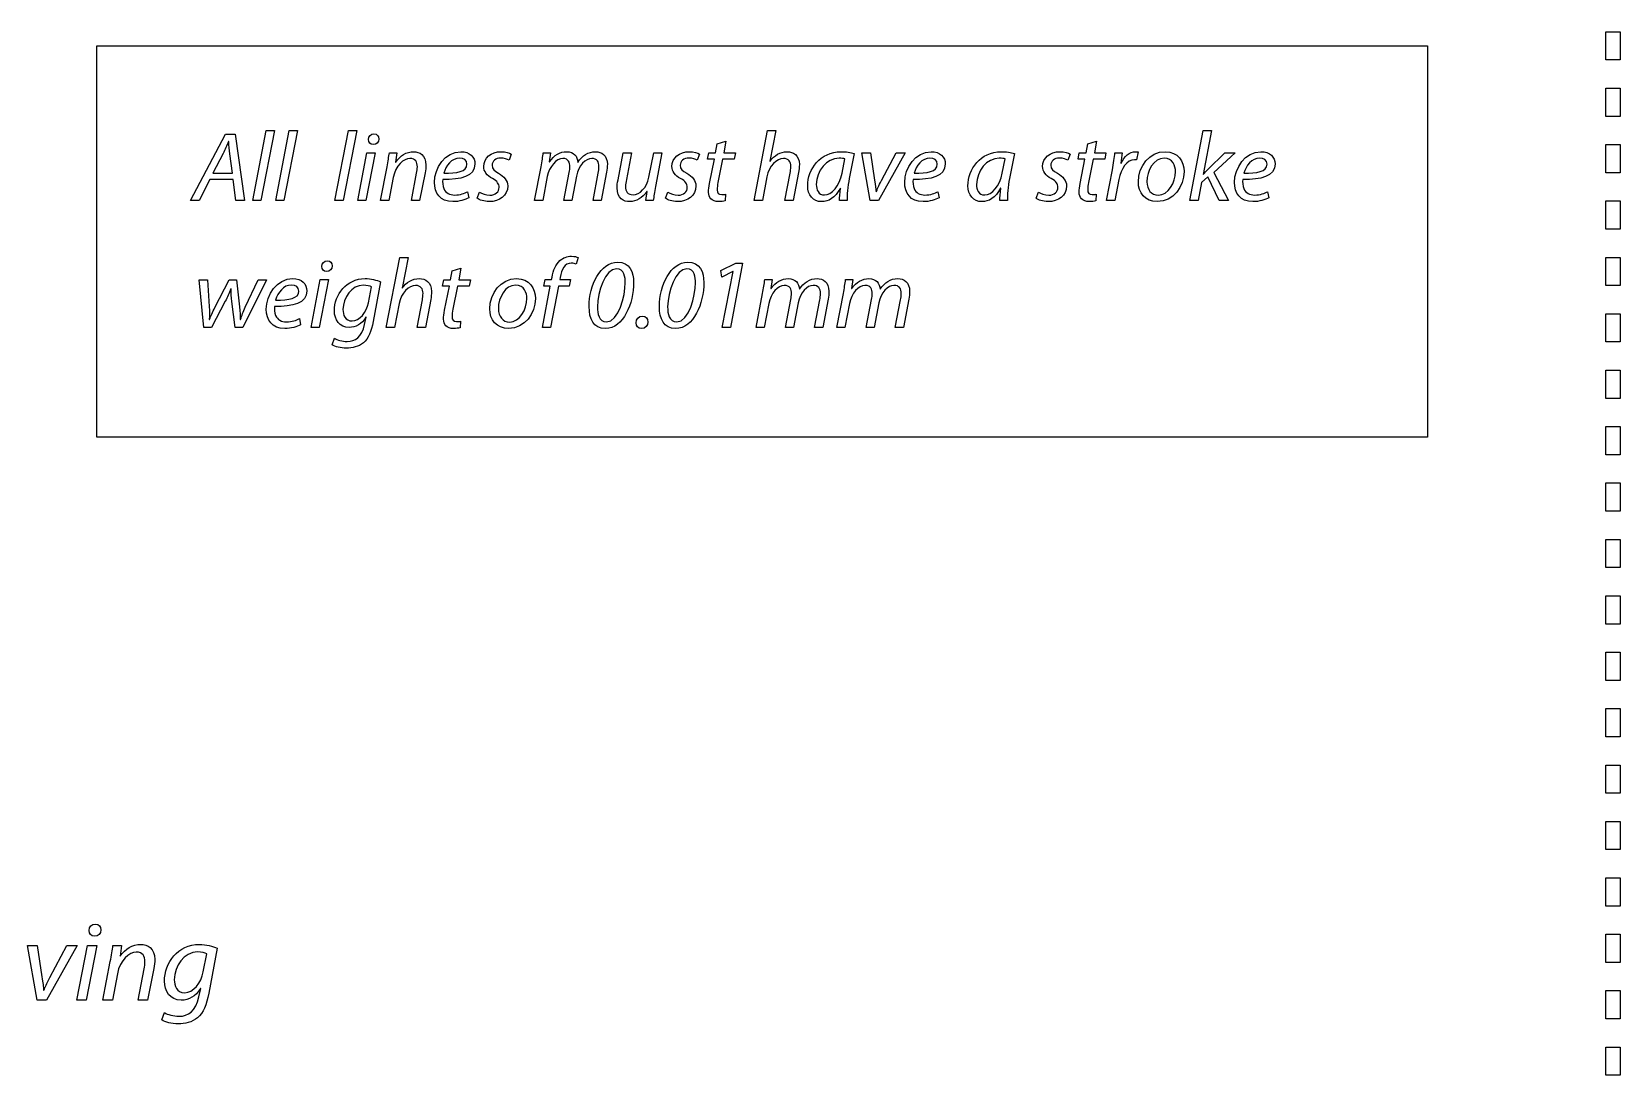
# Model space of a CAD drawing. Extents: x 0 to 808, y 79 to 394.
# Drawn here: x 684.7 to 748.5, y 317.6 to 359.5 of the extents above; entities that cross this region are included whole.
import ezdxf

# ---------------------------------------------------------------- set-up
doc = ezdxf.new("R2010")
doc.units = 0
doc.layers.add('Design_Template', color=7, linetype='CONTINUOUS')

msp = doc.modelspace()

# ---------------------------------------------------------------- linework, layer by layer
at = {"layer": 'Design_Template', "color": 7}
for points in [[(748.496522, 358.325008), (747.923568, 358.325008), (747.923568, 359.457014), (748.496522, 359.457014), (748.496522, 358.325008), (748.496522, 358.325008), (748.496522, 358.325008)], [(687.333624, 358.891007), (740.761621, 358.891007), (740.761621, 343.184413), (687.333624, 343.184413), (687.333624, 358.891007)], [(748.496522, 356.060994), (747.923568, 356.060994), (747.923568, 357.193001), (748.496522, 357.193001), (748.496522, 356.060994), (748.496522, 356.060994), (748.496522, 356.060994)], [(691.875449, 353.525865), (691.445734, 352.681671), (691.093367, 352.681671), (692.493954, 355.35349), (692.886714, 355.35349), (693.260567, 352.681671), (692.919945, 352.681671), (692.81137, 353.525865), (691.875449, 353.525865), (691.875449, 353.525865)], [(693.595459, 352.681954), (694.137187, 355.496406), (694.470646, 355.496406), (693.924621, 352.681954), (693.595459, 352.681954), (693.595459, 352.681954), (693.595459, 352.681954)], [(694.514191, 352.681954), (695.055919, 355.496406), (695.388806, 355.496406), (694.843353, 352.681954), (694.514191, 352.681954), (694.514191, 352.681954), (694.514191, 352.681954)], [(696.891952, 352.681954), (697.43368, 355.496406), (697.76714, 355.496406), (697.221687, 352.681954), (696.891952, 352.681954), (696.891952, 352.681954), (696.891952, 352.681954)], [(713.720482, 352.681954), (714.26221, 355.496406), (714.59567, 355.496406), (714.354456, 354.259688), (714.362191, 354.259688)], [(731.218509, 352.681954), (731.756227, 355.496406), (732.089114, 355.496406), (731.748492, 353.732456), (731.756227, 353.732456)], [(692.629744, 355.052093), (692.622009, 355.052093)], [(697.80696, 352.681954), (698.18024, 354.600705), (698.513126, 354.600705), (698.139273, 352.681954), (697.80696, 352.681954), (697.80696, 352.681954)], [(698.433199, 354.92927), (698.428615, 354.92927), (698.428615, 354.92927)], [(699.078059, 354.600705), (699.374563, 354.600705), (699.326721, 354.22403), (699.334456, 354.22403)], [(705.258805, 354.600705), (705.551298, 354.600705), (705.498586, 354.239878), (705.510905, 354.239878)], [(708.258221, 353.513979), (708.467063, 354.600139), (708.79995, 354.600139), (708.595118, 353.529827)], [(709.502105, 353.616991), (709.690607, 354.600139), (710.023494, 354.600422), (710.023494, 354.600422), (710.023494, 354.600422)], [(710.023494, 354.600422), (709.762799, 353.240599)], [(711.936015, 353.371346), (712.128528, 354.342608), (711.848067, 354.342608), (711.900206, 354.600422), (712.177229, 354.600422), (712.245411, 354.953325), (712.594054, 355.0603), (712.594054, 355.0603)], [(712.594054, 355.0603), (712.505532, 354.600422), (712.971058, 354.600422), (712.918346, 354.342608), (712.45282, 354.342608), (712.272626, 353.410966)], [(718.834673, 353.482566), (719.428254, 354.600422), (719.792939, 354.600422), (718.713493, 352.681671), (718.384617, 352.681671), (718.047147, 354.600422), (718.389201, 354.600422), (718.389201, 354.600422)], [(718.389201, 354.600422), (718.55765, 353.506338)], [(726.815068, 353.371346), (727.007581, 354.342608), (726.726833, 354.342608), (726.779545, 354.600422), (727.056569, 354.600422), (727.124177, 354.953325), (727.473107, 355.0603), (727.473107, 355.0603)], [(727.473107, 355.0603), (727.384585, 354.600422), (727.850111, 354.600422), (727.797399, 354.342608), (727.331873, 354.342608), (727.151679, 353.410966)], [(728.207061, 354.600705), (728.499554, 354.600705)], [(729.144987, 354.636364), (729.08053, 354.311478)], [(731.936994, 353.926878), (732.623107, 354.600705), (733.033343, 354.600705), (732.186802, 353.811697), (732.768065, 352.681954), (732.398796, 352.681954), (731.93327, 353.629443), (731.688619, 353.411249), (731.548245, 352.681671), (731.218509, 352.681954), (731.218509, 352.681954), (731.218509, 352.681954)], [(748.496522, 353.79698), (747.923568, 353.79698), (747.923568, 354.928987), (748.496522, 354.928987), (748.496522, 353.79698), (748.496522, 353.79698), (748.496522, 353.79698)], [(692.401422, 354.564481), (691.996343, 353.787358), (692.781863, 353.787641), (692.781863, 353.787641), (692.781863, 353.787641)], [(692.781863, 353.787641), (692.677872, 354.560519)], [(698.725119, 352.681954), (698.985814, 354.041777)], [(702.194645, 354.140545), (702.194645, 354.14479), (702.194645, 354.14479)], [(703.974814, 354.548916), (703.883141, 354.299309)], [(704.909589, 352.681954), (705.16971, 354.041777)], [(711.53065, 354.548916), (711.438978, 354.299309)], [(717.254751, 353.775755), (717.366764, 354.354494), (717.366764, 354.354494)], [(717.739184, 354.569009), (717.542661, 353.570013)], [(721.076357, 354.140545), (721.076357, 354.14479), (721.076357, 354.14479)], [(723.687883, 353.775755), (723.800182, 354.354494), (723.800182, 354.354494)], [(724.172603, 354.569009), (723.975506, 353.570013)], [(726.40999, 354.548916), (726.317744, 354.299026)], [(728.446843, 354.18441), (728.459161, 354.18441)], [(734.315328, 354.140545), (734.315328, 354.14479), (734.315328, 354.14479)], [(699.234762, 353.613878), (699.058579, 352.682237), (698.725119, 352.681954), (698.725119, 352.681954), (698.725119, 352.681954)], [(700.510732, 353.800094), (700.294155, 352.682237), (699.960695, 352.682237), (700.173835, 353.788207)], [(705.415794, 353.645858), (705.235027, 352.68252), (704.909876, 352.68252), (704.909876, 352.681954), (704.909589, 352.681954), (704.909589, 352.681954)], [(706.595794, 353.665385), (706.407292, 352.682237), (706.086151, 352.682237), (706.302728, 353.808018)], [(707.798425, 353.815942), (707.581848, 352.682237), (707.256697, 352.682237), (707.465539, 353.788207)], [(714.234136, 353.641047), (714.053368, 352.681671), (713.720482, 352.681954), (713.720482, 352.681954), (713.720482, 352.681954)], [(715.506667, 353.803773), (715.289518, 352.681954), (714.956631, 352.681954), (715.173781, 353.787924)], [(727.869591, 352.681954), (728.106221, 353.918954)], [(728.361472, 353.526431), (728.200759, 352.682237), (727.869591, 352.681954), (727.869591, 352.681954), (727.869591, 352.681954)], [(729.49449, 353.4387), (729.49449, 353.4387)], [(730.982739, 353.843393), (730.982739, 353.843393)], [(702.218709, 353.038536), (702.26741, 352.79289), (702.26741, 352.79289)], [(702.606026, 352.773363), (702.699418, 353.014764), (702.699418, 353.014764)], [(709.674278, 352.681671), (709.37319, 352.681671), (709.425902, 353.042498), (709.417594, 353.042498)], [(710.161862, 352.773363), (710.255254, 353.014764), (710.255254, 353.014764)], [(712.577724, 352.934957), (712.561395, 352.673464)], [(717.45815, 352.681954), (717.150187, 352.681954), (717.150187, 352.681954)], [(717.194305, 353.17749), (717.185997, 353.17749)], [(718.617523, 353.034574), (718.629842, 353.034574)], [(721.100421, 353.038536), (721.149122, 352.79289), (721.149122, 352.79289)], [(723.890996, 352.681954), (723.583033, 352.681954), (723.583033, 352.681954)], [(723.62715, 353.17749), (723.619415, 353.17749)], [(725.041202, 352.77308), (725.134593, 353.014764), (725.134593, 353.014764)], [(727.456777, 352.934957), (727.440448, 352.673464)], [(734.339392, 353.038536), (734.38752, 352.79289), (734.38752, 352.79289)], [(748.496522, 351.532967), (747.923568, 351.532967), (747.923568, 352.664974), (748.496522, 352.664974), (748.496522, 351.532967), (748.496522, 351.532967), (748.496522, 351.532967)], [(698.953442, 347.587923), (699.495743, 350.402375), (699.828629, 350.402375), (699.587989, 349.165658), (699.595724, 349.165658)], [(706.653376, 350.394734), (706.581184, 350.132958)], [(712.878239, 349.831278), (712.871077, 349.831278), (712.425032, 349.609404), (712.388649, 349.870898), (712.982803, 350.164371), (713.263264, 350.164371), (712.769664, 347.58764), (712.444513, 347.58764), (712.878239, 349.831278), (712.878239, 349.831278)], [(748.496522, 349.268953), (747.923568, 349.268953), (747.923568, 350.40096), (748.496522, 350.40096), (748.496522, 349.268953), (748.496522, 349.268953), (748.496522, 349.268953)], [(692.492808, 348.638143), (691.93561, 347.58764), (691.626787, 347.58764), (691.44602, 349.506392), (691.774609, 349.506392), (691.774609, 349.506392)], [(691.774609, 349.506392), (691.842791, 348.428155)], [(692.074838, 348.392497), (692.653521, 349.506392), (692.942291, 349.506392), (693.063184, 348.412307)], [(693.287209, 348.396459), (693.813181, 349.506392), (694.150078, 349.506392), (693.190953, 347.58764), (692.88213, 347.58764), (692.753502, 348.630219)], [(695.933685, 347.587923), (696.306965, 349.506675), (696.639852, 349.506675), (696.266572, 347.587923), (695.933685, 347.587923), (695.933685, 347.587923)], [(696.559925, 349.83524), (696.555341, 349.83524), (696.555341, 349.83524)], [(701.295393, 348.277316), (701.487905, 349.248577), (701.207158, 349.248577), (701.25987, 349.506392), (701.536893, 349.506392), (701.605075, 349.859295), (701.953431, 349.96627), (701.953431, 349.96627)], [(701.953431, 349.96627), (701.864909, 349.506392), (702.330435, 349.506392), (702.277723, 349.248577), (701.812198, 349.248577), (701.632003, 348.316936)], [(705.221849, 347.587923), (705.538407, 349.244898), (705.281723, 349.244898), (705.329851, 349.506675), (705.590545, 349.506675), (705.610026, 349.605725)], [(705.935178, 349.597801), (705.918848, 349.506675), (706.352002, 349.506675), (706.299863, 349.244898), (705.870147, 349.244898), (705.549579, 347.587923), (705.221849, 347.587923), (705.221849, 347.587923)], [(714.153635, 349.506675), (714.446129, 349.506675), (714.393417, 349.145848), (714.405735, 349.145848)], [(717.394266, 349.506675), (717.686759, 349.506675), (717.634047, 349.145848), (717.646366, 349.145848)], [(692.725427, 349.137641), (692.717692, 349.137641)], [(695.444669, 349.046514), (695.444669, 349.050759), (695.444669, 349.050759)], [(698.236676, 348.582957), (698.36072, 349.221126), (698.36072, 349.221126)], [(698.726265, 349.415548), (698.429761, 347.82989)], [(708.88446, 349.399134), (708.88446, 349.399134)], [(711.703969, 349.399134), (711.703969, 349.399134)], [(713.80442, 347.587923), (714.065114, 348.947747)], [(717.04505, 347.587923), (717.305744, 348.947747)], [(699.467382, 348.547016), (699.286615, 347.58764), (698.953442, 347.587923), (698.953442, 347.587923), (698.953442, 347.587923)], [(700.739627, 348.709742), (700.52305, 347.587923), (700.189591, 347.587923), (700.40674, 348.693894)], [(703.453712, 348.34467), (703.453712, 348.34467)], [(704.941961, 348.749362), (704.941961, 348.749362)], [(707.431734, 348.41259), (707.431734, 348.41259)], [(710.251243, 348.41259), (710.251243, 348.41259)], [(714.310339, 348.551827), (714.129571, 347.588489), (713.80442, 347.588489), (713.80442, 347.587923), (713.80442, 347.587923)], [(715.490338, 348.571354), (715.301836, 347.588206), (714.980695, 347.588206), (715.197845, 348.713987)], [(716.693829, 348.721911), (716.476679, 347.588206), (716.151528, 347.588206), (716.360369, 348.694177)], [(717.551828, 348.551827), (717.371061, 347.588489), (717.045336, 347.588489), (717.045336, 347.587923), (717.04505, 347.587923), (717.04505, 347.587923)], [(718.731255, 348.571354), (718.543326, 347.588206), (718.222185, 347.588206), (718.438761, 348.713987)], [(719.933886, 348.721911), (719.717309, 347.588206), (719.392158, 347.588206), (719.600999, 348.694177)], [(691.850526, 347.912809), (691.862844, 347.912809)], [(693.094983, 347.912809), (693.102145, 347.912809)], [(695.468733, 347.944506), (695.517434, 347.69886), (695.517434, 347.69886)], [(698.083983, 347.710746), (698.148441, 347.996295), (698.136695, 347.996295)], [(701.937102, 347.840927), (701.920772, 347.579433)], [(748.496522, 347.00494), (747.923568, 347.00494), (747.923568, 348.136947), (748.496522, 348.136947), (748.496522, 347.00494), (748.496522, 347.00494), (748.496522, 347.00494)], [(696.776501, 346.894569), (696.871898, 347.151818), (696.871898, 347.151818)], [(709.204455, 347.544341), (709.200445, 347.544341), (709.200445, 347.544341)], [(748.496522, 344.740926), (747.923568, 344.740926), (747.923568, 345.872933), (748.496522, 345.872933), (748.496522, 344.740926), (748.496522, 344.740926), (748.496522, 344.740926)], [(748.496522, 342.476913), (747.923568, 342.476913), (747.923568, 343.60892), (748.496522, 343.60892), (748.496522, 342.476913), (748.496522, 342.476913), (748.496522, 342.476913)], [(748.496522, 340.212899), (747.923568, 340.212899), (747.923568, 341.344906), (748.496522, 341.344906), (748.496522, 340.212899), (748.496522, 340.212899), (748.496522, 340.212899)], [(748.496522, 337.948886), (747.923568, 337.948886), (747.923568, 339.080893), (748.496522, 339.080893), (748.496522, 337.948886), (748.496522, 337.948886), (748.496522, 337.948886)], [(748.496522, 335.684872), (747.923568, 335.684872), (747.923568, 336.816879), (748.496522, 336.816879), (748.496522, 335.684872), (748.496522, 335.684872), (748.496522, 335.684872)], [(748.496522, 333.420859), (747.923568, 333.420859), (747.923568, 334.552865), (748.496522, 334.552865), (748.496522, 333.420859), (748.496522, 333.420859), (748.496522, 333.420859)], [(748.496522, 331.156845), (747.923568, 331.156845), (747.923568, 332.288852), (748.496522, 332.288852), (748.496522, 331.156845), (748.496522, 331.156845), (748.496522, 331.156845)], [(748.496522, 328.892832), (747.923568, 328.892832), (747.923568, 330.024838), (748.496522, 330.024838), (748.496522, 328.892832), (748.496522, 328.892832), (748.496522, 328.892832)], [(748.496522, 326.628818), (747.923568, 326.628818), (747.923568, 327.760825), (748.496522, 327.760825), (748.496522, 326.628818), (748.496522, 326.628818), (748.496522, 326.628818)], [(748.496522, 324.364805), (747.923568, 324.364805), (747.923568, 325.496811), (748.496522, 325.496811), (748.496522, 324.364805), (748.496522, 324.364805), (748.496522, 324.364805)], [(685.445755, 321.499412), (686.12442, 322.776882), (686.541817, 322.776882), (685.30796, 320.584468), (684.932101, 320.584468), (684.547076, 322.776882), (684.937258, 322.776599), (684.937258, 322.776599), (684.937258, 322.776599)], [(684.937258, 322.776599), (685.130344, 321.526298)], [(686.527493, 320.584185), (686.953771, 322.776599), (687.334213, 322.776599), (686.907935, 320.584185), (686.527493, 320.584185), (686.527493, 320.584185)], [(687.243113, 323.152142), (687.237956, 323.152142), (687.237956, 323.152142)], [(687.980505, 322.776599), (688.320267, 322.776599), (688.26555, 322.346153), (688.274431, 322.346153)], [(748.496522, 322.100791), (747.923568, 322.100791), (747.923568, 323.232798), (748.496522, 323.232798), (748.496522, 322.100791), (748.496522, 322.100791), (748.496522, 322.100791)], [(687.577145, 320.584185), (687.875368, 322.137864)], [(691.606734, 321.72072), (691.748826, 322.450015), (691.748826, 322.450015)], [(692.165651, 322.671888), (691.825889, 320.860112)], [(688.159554, 321.648271), (687.957587, 320.583619), (687.577145, 320.583619), (687.577145, 320.584185), (687.577145, 320.584185), (687.577145, 320.584185)], [(689.617723, 321.861372), (689.370493, 320.583902), (688.990051, 320.583902), (689.232984, 321.847788)], [(685.198525, 320.987462), (685.212563, 320.987462)], [(691.432269, 320.724271), (691.505607, 321.050289), (691.492143, 321.050289)], [(748.496522, 319.836777), (747.923568, 319.836777), (747.923568, 320.968784), (748.496522, 320.968784), (748.496522, 319.836777), (748.496522, 319.836777), (748.496522, 319.836777)], [(689.937145, 319.791214), (690.047438, 320.085536), (690.047438, 320.085536)], [(748.496522, 317.572764), (747.923568, 317.572764), (747.923568, 318.704771), (748.496522, 318.704771), (748.496522, 317.572764), (748.496522, 317.572764), (748.496522, 317.572764)]]:
    msp.add_lwpolyline(points, dxfattribs=at)
for points in [[(698.240113, 355.135579), (698.244124, 355.262363), (698.34038, 355.357452), (698.460987, 355.357452)], [(698.460987, 355.357452), (698.581308, 355.357452), (698.658084, 355.270287), (698.658084, 355.151144)], [(692.622009, 355.052093), (692.549817, 354.893612), (692.482208, 354.727207), (692.401422, 354.564481)], [(692.677872, 354.560519), (692.661543, 354.69919), (692.642062, 354.893612), (692.629744, 355.052093)], [(698.428615, 354.92927), (698.315457, 354.92927), (698.240113, 355.016435), (698.240113, 355.135579)], [(698.658084, 355.151144), (698.6535, 355.020397), (698.561827, 354.92927), (698.433199, 354.92927)], [(698.985814, 354.041777), (699.029931, 354.255726), (699.053995, 354.442224), (699.078059, 354.600705)], [(699.334456, 354.22403), (699.507489, 354.493731), (699.768183, 354.644288), (700.052941, 354.644288)], [(700.052941, 354.644288), (700.285561, 354.644288), (700.547114, 354.513541), (700.547114, 354.109131)], [(700.887163, 353.411249), (700.887163, 353.989988), (701.320889, 354.644005), (701.946269, 354.644005)], [(701.946269, 354.644005), (702.315538, 354.644005), (702.515786, 354.426093), (702.515786, 354.152431)], [(702.86758, 354.049418), (702.86758, 354.386473), (703.160073, 354.644005), (703.569735, 354.644005)], [(703.569735, 354.644005), (703.745919, 354.644005), (703.902622, 354.59646), (703.974814, 354.548916)], [(705.16971, 354.041777), (705.210677, 354.255726), (705.237892, 354.442224), (705.258805, 354.600705)], [(705.510905, 354.239878), (705.691672, 354.505334), (705.936037, 354.644288), (706.193007, 354.644288)], [(706.193007, 354.644288), (706.490084, 354.644288), (706.630458, 354.458072), (706.646214, 354.216106)], [(706.646214, 354.216106), (706.819246, 354.493448), (707.068195, 354.640326), (707.360688, 354.644288)], [(707.360688, 354.644288), (707.585573, 354.644288), (707.830224, 354.501655), (707.830224, 354.140828)], [(710.423416, 354.049418), (710.423416, 354.386473), (710.715909, 354.644005), (711.125571, 354.644005)], [(711.125571, 354.644005), (711.301755, 354.644005), (711.458458, 354.59646), (711.53065, 354.548916)], [(714.362191, 354.259688), (714.526629, 354.493448), (714.763259, 354.644005), (715.056612, 354.644005)], [(715.056612, 354.644005), (715.277486, 354.644005), (715.538466, 354.509296), (715.538466, 354.128658)], [(715.873931, 353.272578), (715.873931, 353.938764), (716.371256, 354.644288), (717.218369, 354.644288)], [(717.218369, 354.644288), (717.403146, 354.644288), (717.606545, 354.612591), (717.739184, 354.569009)], [(719.768302, 353.411249), (719.768302, 353.989988), (720.202602, 354.644005), (720.827981, 354.644005)], [(720.827981, 354.644005), (721.19725, 354.644005), (721.397498, 354.426093), (721.397498, 354.152431)], [(722.30735, 353.272578), (722.30735, 353.938764), (722.804674, 354.644288), (723.651214, 354.644288)], [(723.651214, 354.644288), (723.835992, 354.644288), (724.039964, 354.612591), (724.172603, 354.569009)], [(725.302755, 354.049418), (725.302755, 354.386473), (725.595248, 354.644005), (726.004911, 354.644005)], [(726.004911, 354.644005), (726.181667, 354.644005), (726.337797, 354.59646), (726.40999, 354.548916)], [(728.106221, 353.918954), (728.154349, 354.168562), (728.186721, 354.422414), (728.207061, 354.600705)], [(728.499554, 354.600705), (728.483225, 354.465713), (728.467755, 354.331005), (728.446843, 354.18441)], [(728.459161, 354.18441), (728.584065, 354.445903), (728.792048, 354.644288), (729.052742, 354.644288)], [(729.052742, 354.644288), (729.080817, 354.644288), (729.120923, 354.640326), (729.144987, 354.636364)], [(729.149285, 353.42738), (729.149285, 354.057908), (729.59533, 354.644288), (730.22472, 354.644288)], [(730.22472, 354.644288), (730.750119, 354.644288), (730.982739, 354.251481), (730.982739, 353.843393)], [(733.007273, 353.411249), (733.007273, 353.989988), (733.441, 354.644005), (734.066379, 354.644005)], [(734.066379, 354.644005), (734.435648, 354.644005), (734.636469, 354.426093), (734.636469, 354.152431)], [(699.897098, 354.370908), (699.66104, 354.370908), (699.32357, 354.089321), (699.234762, 353.613878)], [(700.201909, 354.033853), (700.201909, 354.228275), (700.125706, 354.370908), (699.897098, 354.370908)], [(700.173835, 353.788207), (700.189591, 353.863486), (700.201909, 353.954612), (700.201909, 354.033853)], [(700.547114, 354.109131), (700.547114, 354.025929), (700.530785, 353.903106), (700.510732, 353.800094)], [(702.515786, 354.152431), (702.515786, 353.648971), (701.942258, 353.514262), (701.223773, 353.526148)], [(701.898141, 354.386473), (701.581583, 354.386473), (701.344094, 354.081114), (701.264167, 353.779717)], [(701.264167, 353.779717), (701.785555, 353.775755), (702.194645, 353.84311), (702.194645, 354.140545)], [(702.194645, 354.14479), (702.194645, 354.299309), (702.074324, 354.386473), (701.898141, 354.386473)], [(703.216795, 353.561806), (702.992484, 353.684629), (702.86758, 353.854996), (702.86758, 354.049418)], [(703.545671, 354.386473), (703.344851, 354.386473), (703.200466, 354.263367), (703.200466, 354.096962)], [(703.200466, 354.096962), (703.200466, 353.958291), (703.292712, 353.871127), (703.465744, 353.776038)], [(703.883141, 354.299309), (703.81496, 354.338929), (703.690056, 354.386473), (703.545671, 354.386473)], [(706.038023, 354.371191), (705.792798, 354.371191), (705.491997, 354.053946), (705.415794, 353.645858)], [(706.326792, 354.04206), (706.326792, 354.204503), (706.283247, 354.371191), (706.038023, 354.371191)], [(706.302728, 353.808018), (706.31963, 353.89122), (706.326792, 353.966782), (706.326792, 354.04206)], [(707.20112, 354.370908), (706.959906, 354.370908), (706.675721, 354.093566), (706.595794, 353.665385)], [(707.493614, 354.037815), (707.493614, 354.239878), (707.417411, 354.370908), (707.20112, 354.370908)], [(707.465539, 353.788207), (707.481868, 353.859524), (707.493614, 353.958857), (707.493614, 354.037815)], [(707.830224, 354.140828), (707.830224, 354.049701), (707.818479, 353.922633), (707.798425, 353.815942)], [(710.772632, 353.561806), (710.54832, 353.684629), (710.423416, 353.854996), (710.423416, 354.049418)], [(711.101507, 354.386473), (710.900687, 354.386473), (710.756302, 354.263367), (710.756302, 354.096962)], [(710.756302, 354.096962), (710.756302, 353.958291), (710.848548, 353.871127), (711.02158, 353.776038)], [(711.438978, 354.299309), (711.370796, 354.338929), (711.245892, 354.386473), (711.101507, 354.386473)], [(714.896184, 354.370625), (714.639787, 354.370625), (714.314922, 354.07319), (714.234136, 353.641047)], [(715.197845, 354.05338), (715.197845, 354.231671), (715.113334, 354.370625), (714.896184, 354.370625)], [(715.173781, 353.787924), (715.185526, 353.859241), (715.197845, 353.946405), (715.197845, 354.05338)], [(715.538466, 354.128658), (715.538466, 354.025646), (715.526148, 353.902823), (715.506667, 353.803773)], [(717.134431, 354.382228), (716.632523, 354.382228), (716.22286, 353.86292), (716.219136, 353.331726)], [(717.366764, 354.354494), (717.318636, 354.36638), (717.246443, 354.382228), (717.134431, 354.382228)], [(721.397498, 354.152431), (721.397498, 353.648971), (720.823971, 353.514262), (720.104913, 353.526148)], [(720.779853, 354.386473), (720.463296, 354.386473), (720.225806, 354.081114), (720.145879, 353.779717)], [(720.145879, 353.779717), (720.667268, 353.775755), (721.076357, 353.84311), (721.076357, 354.140545)], [(721.076357, 354.14479), (721.076357, 354.299309), (720.956037, 354.386473), (720.779853, 354.386473)], [(723.567563, 354.382228), (723.066228, 354.382228), (722.655992, 353.86292), (722.652841, 353.331726)], [(723.800182, 354.354494), (723.751481, 354.36638), (723.679289, 354.382228), (723.567563, 354.382228)], [(725.651971, 353.561806), (725.427659, 353.684629), (725.302755, 353.854996), (725.302755, 354.049418)], [(725.980847, 354.38619), (725.780026, 354.38619), (725.635642, 354.263084), (725.635642, 354.096679)], [(725.635642, 354.096679), (725.635642, 353.958008), (725.727887, 353.870844), (725.90092, 353.775755)], [(726.317744, 354.299026), (726.250135, 354.338646), (726.125231, 354.38619), (725.980847, 354.38619)], [(728.991436, 354.319402), (728.702667, 354.319402), (728.445983, 353.974423), (728.361472, 353.526431)], [(729.08053, 354.311478), (729.060477, 354.31544), (729.027818, 354.319402), (728.991436, 354.319402)], [(730.188337, 354.382228), (729.77094, 354.382228), (729.490193, 353.879334), (729.49449, 353.4387)], [(730.642117, 353.847072), (730.642117, 354.069228), (730.538126, 354.382228), (730.188337, 354.382228)], [(734.636469, 354.152431), (734.636469, 353.648971), (734.062369, 353.514262), (733.343884, 353.526148)], [(734.018251, 354.386473), (733.70198, 354.386473), (733.464777, 354.081114), (733.384277, 353.779717)], [(733.384277, 353.779717), (733.905666, 353.775755), (734.315328, 353.84311), (734.315328, 354.140545)], [(734.315328, 354.14479), (734.315328, 354.299309), (734.195008, 354.386473), (734.018251, 354.386473)], [(701.625701, 352.638372), (701.111474, 352.638372), (700.887163, 352.987313), (700.887163, 353.411249)], [(701.223773, 353.526148), (701.207444, 353.442945), (701.21919, 353.264654), (701.264167, 353.161359)], [(703.485511, 353.208903), (703.485511, 353.359743), (703.417902, 353.450586), (703.216795, 353.561806)], [(703.465744, 353.776038), (703.682321, 353.652933), (703.83043, 353.486811), (703.83043, 353.272578)], [(708.221839, 353.193055), (708.221839, 353.284181), (708.234157, 353.387194), (708.258221, 353.513979)], [(708.595118, 353.529827), (708.571054, 353.422852), (708.558736, 353.331726), (708.558736, 353.24824)], [(708.872142, 352.91543), (709.113356, 352.91543), (709.422178, 353.192772), (709.502105, 353.616991)], [(711.041347, 353.208903), (711.041347, 353.359743), (710.973739, 353.450586), (710.772632, 353.561806)], [(711.02158, 353.776038), (711.238157, 353.652933), (711.386266, 353.486811), (711.386266, 353.272578)], [(711.895622, 353.010519), (711.895622, 353.121455), (711.907368, 353.232675), (711.936015, 353.371346)], [(712.272626, 353.410966), (712.252573, 353.303992), (712.236244, 353.204658), (712.236244, 353.105607)], [(716.219136, 353.331726), (716.219136, 353.117776), (716.295912, 352.907506), (716.552596, 352.907506)], [(716.552596, 352.907506), (716.829046, 352.907506), (717.158495, 353.264371), (717.254751, 353.775755)], [(717.542661, 353.570013), (717.478203, 353.23692), (717.450415, 352.896186), (717.45815, 352.681954)], [(718.55765, 353.506338), (718.585724, 353.288143), (718.609788, 353.141549), (718.617523, 353.034574)], [(718.629842, 353.034574), (718.670235, 353.137587), (718.722087, 353.264371), (718.834673, 353.482566)], [(720.50684, 352.638372), (719.993187, 352.638372), (719.768302, 352.987313), (719.768302, 353.411249)], [(720.104913, 353.526148), (720.088584, 353.442945), (720.100902, 353.264654), (720.145879, 353.161359)], [(722.652841, 353.331726), (722.652841, 353.117776), (722.729617, 352.907506), (722.985728, 352.907506)], [(722.985728, 352.907506), (723.262751, 352.907506), (723.591627, 353.264371), (723.687883, 353.775755)], [(723.975506, 353.570013), (723.911049, 353.23692), (723.883261, 352.896186), (723.890996, 352.681954)], [(725.920687, 353.208903), (725.920687, 353.359743), (725.853078, 353.450586), (725.651971, 353.561806)], [(725.90092, 353.775755), (726.117496, 353.65265), (726.265605, 353.486528), (726.265605, 353.272295)], [(726.774102, 353.010519), (726.774102, 353.121455), (726.785848, 353.232675), (726.815068, 353.371346)], [(727.151679, 353.410966), (727.131626, 353.303992), (727.115297, 353.204658), (727.115297, 353.105607)], [(729.907303, 352.638372), (729.421724, 352.638372), (729.149285, 352.995237), (729.149285, 353.42738)], [(729.49449, 353.4387), (729.49449, 353.1257), (729.667522, 352.899582), (729.95228, 352.899582)], [(730.982739, 353.843393), (730.982739, 353.252768), (730.557607, 352.638372), (729.907303, 352.638372)], [(729.95228, 352.899582), (730.34504, 352.899582), (730.642117, 353.39908), (730.642117, 353.847072)], [(731.756227, 353.732456), (731.816674, 353.799811), (731.888866, 353.871127), (731.936994, 353.926878)], [(733.745811, 352.638372), (733.232158, 352.638372), (733.007273, 352.987313), (733.007273, 353.411249)], [(733.343884, 353.526148), (733.327555, 353.442945), (733.3393, 353.264654), (733.384277, 353.161359)], [(701.264167, 353.161359), (701.34037, 352.990992), (701.496786, 352.903827), (701.697893, 352.903827)], [(702.26741, 352.79289), (702.122452, 352.709688), (701.885822, 352.638372), (701.625701, 352.638372)], [(701.697893, 352.903827), (701.926789, 352.903827), (702.098388, 352.975144), (702.218709, 353.038536)], [(703.087881, 352.638372), (702.879039, 352.642334), (702.694547, 352.705726), (702.606026, 352.773363)], [(702.699418, 353.014764), (702.791663, 352.959295), (702.960112, 352.895903), (703.116815, 352.895903)], [(703.83043, 353.272578), (703.83043, 352.868169), (703.49697, 352.638372), (703.087881, 352.638372)], [(703.116815, 352.895903), (703.341126, 352.895903), (703.485511, 353.038536), (703.485511, 353.208903)], [(708.731481, 352.638089), (708.482533, 352.638089), (708.221839, 352.756949), (708.221839, 353.193055)], [(708.558736, 353.24824), (708.558736, 353.050139), (708.643247, 352.91543), (708.872142, 352.91543)], [(709.417594, 353.042498), (709.245135, 352.792607), (708.988452, 352.638089), (708.731481, 352.638089)], [(709.762799, 353.240599), (709.722406, 353.02665), (709.695191, 352.840152), (709.674278, 352.681671)], [(710.643717, 352.638372), (710.434875, 352.642334), (710.250384, 352.705726), (710.161862, 352.773363)], [(710.255254, 353.014764), (710.347499, 352.959295), (710.515948, 352.895903), (710.672651, 352.895903)], [(711.386266, 353.272578), (711.386266, 352.868169), (711.052806, 352.638372), (710.643717, 352.638372)], [(710.672651, 352.895903), (710.896963, 352.895903), (711.041347, 353.038536), (711.041347, 353.208903)], [(712.304712, 352.637806), (712.008208, 352.637806), (711.895622, 352.816097), (711.895622, 353.010519)], [(712.236244, 353.105607), (712.236244, 352.990709), (712.292107, 352.919109), (712.421021, 352.919109)], [(712.421021, 352.919109), (712.476884, 352.919109), (712.53418, 352.923071), (712.577724, 352.934957)], [(716.431702, 352.638372), (716.090508, 352.638372), (715.873931, 352.908072), (715.873931, 353.272578)], [(717.185997, 353.17749), (716.973431, 352.781004), (716.708726, 352.638372), (716.431702, 352.638372)], [(717.150187, 352.681954), (717.150187, 352.796853), (717.17024, 352.979389), (717.194305, 353.17749)], [(720.145879, 353.161359), (720.222082, 352.990992), (720.378499, 352.903827), (720.579033, 352.903827)], [(721.149122, 352.79289), (721.004165, 352.709688), (720.767535, 352.638372), (720.50684, 352.638372)], [(720.579033, 352.903827), (720.807928, 352.903827), (720.980101, 352.975144), (721.100421, 353.038536)], [(722.864548, 352.638372), (722.523926, 352.638372), (722.30735, 352.908072), (722.30735, 353.272578)], [(723.619415, 353.17749), (723.406849, 352.781004), (723.141571, 352.638372), (722.864548, 352.638372)], [(723.583033, 352.681954), (723.583033, 352.796853), (723.603086, 352.979389), (723.62715, 353.17749)], [(725.523056, 352.638089), (725.313928, 352.642051), (725.129723, 352.705443), (725.041202, 352.77308)], [(725.134593, 353.014764), (725.226839, 352.959295), (725.395287, 352.895903), (725.55199, 352.895903)], [(726.265605, 353.272295), (726.265605, 352.867886), (725.932719, 352.638089), (725.523056, 352.638089)], [(725.55199, 352.895903), (725.776302, 352.895903), (725.920687, 353.038536), (725.920687, 353.208903)], [(727.183765, 352.637806), (726.887261, 352.637806), (726.774102, 352.816097), (726.774102, 353.010519)], [(727.115297, 353.105607), (727.115297, 352.990709), (727.17116, 352.919109), (727.300074, 352.919109)], [(727.300074, 352.919109), (727.355937, 352.919109), (727.413233, 352.923071), (727.456777, 352.934957)], [(733.384277, 353.161359), (733.461053, 352.990992), (733.616897, 352.903827), (733.818004, 352.903827)], [(734.38752, 352.79289), (734.243136, 352.709688), (734.006506, 352.638372), (733.745811, 352.638372)], [(733.818004, 352.903827), (734.046899, 352.903827), (734.219072, 352.975144), (734.339392, 353.038536)], [(712.561395, 352.673464), (712.500949, 352.653654), (712.400681, 352.637806), (712.304712, 352.637806)], [(727.440448, 352.673464), (727.380001, 352.653654), (727.279734, 352.637806), (727.183765, 352.637806)], [(696.366839, 350.041548), (696.37085, 350.168333), (696.467106, 350.263421), (696.587713, 350.263421)], [(696.587713, 350.263421), (696.708033, 350.263421), (696.784809, 350.176257), (696.784809, 350.057113)], [(705.610026, 349.605725), (705.654143, 349.875426), (705.7504, 350.121072), (705.927156, 350.27559)], [(705.927156, 350.27559), (706.047477, 350.386527), (706.219363, 350.44624), (706.388098, 350.44624)], [(706.383801, 350.168616), (706.119096, 350.168616), (705.991041, 349.915046), (705.935178, 349.597801)], [(706.581184, 350.132958), (706.528472, 350.15673), (706.460863, 350.168616), (706.383801, 350.168616)], [(706.388098, 350.44624), (706.520737, 350.44624), (706.608972, 350.422468), (706.653376, 350.394734)], [(707.099134, 348.427872), (707.099134, 349.283953), (707.552914, 350.20767), (708.239027, 350.20767)], [(708.239027, 350.20767), (708.736065, 350.207953), (708.88446, 349.79562), (708.88446, 349.399134)], [(709.918643, 348.427872), (709.918643, 349.283953), (710.37185, 350.20767), (711.058536, 350.20767)], [(711.058536, 350.20767), (711.555574, 350.207953), (711.703969, 349.79562), (711.703969, 349.399134)], [(694.136614, 348.317219), (694.136614, 348.895957), (694.57034, 349.549974), (695.196293, 349.549974)], [(695.196293, 349.549974), (695.565562, 349.549974), (695.76581, 349.332063), (695.76581, 349.0584)], [(696.555341, 349.83524), (696.442182, 349.83524), (696.366839, 349.922404), (696.366839, 350.041548)], [(696.784809, 350.057113), (696.780226, 349.926366), (696.688553, 349.83524), (696.559925, 349.83524)], [(696.871898, 348.253826), (696.867888, 348.903881), (697.353753, 349.550257), (698.104037, 349.550257)], [(698.104037, 349.550257), (698.328348, 349.550257), (698.574146, 349.486865), (698.726265, 349.415548)], [(699.595724, 349.165658), (699.759588, 349.399417), (699.996219, 349.549974), (700.289571, 349.549974)], [(700.289571, 349.549974), (700.510445, 349.549974), (700.771426, 349.415265), (700.771426, 349.034628)], [(703.108793, 348.33335), (703.108793, 348.963878), (703.554265, 349.550257), (704.184229, 349.550257)], [(704.184229, 349.550257), (704.709342, 349.550257), (704.941961, 349.157451), (704.941961, 348.749362)], [(708.201499, 349.94278), (707.748578, 349.942214), (707.431734, 349.038873), (707.431734, 348.41259)], [(708.551287, 349.37989), (708.551287, 349.581953), (708.52264, 349.94278), (708.201499, 349.94278)], [(711.021007, 349.94278), (710.568087, 349.942214), (710.251243, 349.038873), (710.251243, 348.41259)], [(711.370796, 349.37989), (711.370796, 349.581953), (711.342148, 349.94278), (711.021007, 349.94278)], [(714.065114, 348.947747), (714.105507, 349.161696), (714.132723, 349.348194), (714.153635, 349.506675)], [(714.405735, 349.145848), (714.586503, 349.411303), (714.830868, 349.550257), (715.087838, 349.550257)], [(715.087838, 349.550257), (715.384915, 349.550257), (715.525288, 349.364042), (715.541045, 349.122076)], [(715.541045, 349.122076), (715.714363, 349.399417), (715.963026, 349.546295), (716.255519, 349.550257)], [(716.255519, 349.550257), (716.480403, 349.550257), (716.725628, 349.407624), (716.725628, 349.046797)], [(717.305744, 348.947747), (717.346137, 349.161696), (717.373926, 349.348194), (717.394266, 349.506675)], [(717.646366, 349.145848), (717.827133, 349.411303), (718.071498, 349.550257), (718.329041, 349.550257)], [(718.329041, 349.550257), (718.625545, 349.550257), (718.765918, 349.364042), (718.782248, 349.122076)], [(718.782248, 349.122076), (718.954707, 349.399417), (719.203656, 349.546295), (719.496149, 349.550257)], [(719.496149, 349.550257), (719.72046, 349.550257), (719.966258, 349.407624), (719.966258, 349.046797)], [(692.717692, 349.137641), (692.637192, 348.955105), (692.581043, 348.80851), (692.492808, 348.638143)], [(692.753502, 348.630219), (692.734022, 348.80851), (692.725427, 348.971236), (692.725427, 349.137641)], [(695.76581, 349.0584), (695.76581, 348.55494), (695.191709, 348.420231), (694.473225, 348.432117)], [(695.148165, 349.292443), (694.831035, 349.292443), (694.593545, 348.987084), (694.513618, 348.685687)], [(694.513618, 348.685687), (695.035006, 348.681725), (695.444669, 348.749079), (695.444669, 349.046514)], [(695.444669, 349.050759), (695.444669, 349.205278), (695.324348, 349.292443), (695.148165, 349.292443)], [(698.039579, 349.284519), (697.554573, 349.284519), (697.221114, 348.785021), (697.217103, 348.309295)], [(698.36072, 349.221126), (698.300274, 349.24886), (698.179953, 349.284519), (698.039579, 349.284519)], [(700.129717, 349.276594), (699.873033, 349.276594), (699.547882, 348.97916), (699.467382, 348.547016)], [(700.430805, 348.95935), (700.430805, 349.137641), (700.346294, 349.276594), (700.129717, 349.276594)], [(700.40674, 348.693894), (700.418486, 348.76521), (700.430805, 348.852375), (700.430805, 348.95935)], [(700.771426, 349.034628), (700.771426, 348.931615), (700.75968, 348.808793), (700.739627, 348.709742)], [(704.148133, 349.288198), (703.730163, 349.288198), (703.449128, 348.785304), (703.453712, 348.34467)], [(704.60134, 348.753041), (704.60134, 348.975198), (704.497348, 349.288198), (704.148133, 349.288198)], [(708.88446, 349.399134), (708.88446, 348.558619), (708.479382, 347.543775), (707.753162, 347.543775)], [(707.79642, 347.81008), (708.286009, 347.81008), (708.551287, 348.860582), (708.551287, 349.37989)], [(711.703969, 349.399134), (711.703969, 348.558619), (711.29889, 347.543775), (710.57267, 347.543775)], [(710.616501, 347.81008), (711.106091, 347.81008), (711.370796, 348.860582), (711.370796, 349.37989)], [(714.932567, 349.27716), (714.687915, 349.27716), (714.387114, 348.959916), (714.310339, 348.551827)], [(715.221909, 348.94803), (715.221909, 349.110472), (715.177791, 349.27716), (714.932567, 349.27716)], [(715.197845, 348.713987), (715.214174, 348.79719), (715.221909, 348.872751), (715.221909, 348.94803)], [(716.096237, 349.276877), (715.855024, 349.276877), (715.570265, 348.999536), (715.490338, 348.571354)], [(716.388444, 348.943784), (716.388444, 349.145848), (716.312241, 349.276877), (716.096237, 349.276877)], [(716.360369, 348.694177), (716.376699, 348.765493), (716.388444, 348.864827), (716.388444, 348.943784)], [(716.725628, 349.046797), (716.725628, 348.955671), (716.713309, 348.828603), (716.693829, 348.721911)], [(718.174057, 349.27716), (717.929119, 349.27716), (717.628031, 348.959916), (717.551828, 348.551827)], [(718.462826, 348.94803), (718.462826, 349.110472), (718.418708, 349.27716), (718.174057, 349.27716)], [(718.438761, 348.713987), (718.455091, 348.79719), (718.462826, 348.872751), (718.462826, 348.94803)], [(719.337154, 349.276877), (719.09594, 349.276877), (718.811182, 348.999536), (718.731255, 348.571354)], [(719.629647, 348.943784), (719.629647, 349.145848), (719.552871, 349.276877), (719.337154, 349.276877)], [(719.600999, 348.694177), (719.617902, 348.765493), (719.629647, 348.864827), (719.629647, 348.943784)], [(719.966258, 349.046797), (719.966258, 348.955671), (719.953939, 348.828603), (719.933886, 348.721911)], [(691.842791, 348.428155), (691.85912, 348.190434), (691.85511, 348.067328), (691.850526, 347.912809)], [(691.862844, 347.912809), (691.906389, 348.035915), (691.978581, 348.20232), (692.074838, 348.392497)], [(693.063184, 348.412307), (693.082664, 348.20232), (693.098994, 348.039594), (693.094983, 347.912809)], [(693.102145, 347.912809), (693.154857, 348.067328), (693.21072, 348.214206), (693.287209, 348.396459)], [(694.875152, 347.544341), (694.361499, 347.544341), (694.136614, 347.893282), (694.136614, 348.317219)], [(694.473225, 348.432117), (694.456895, 348.348915), (694.469214, 348.170624), (694.513618, 348.067328)], [(697.462328, 347.587923), (697.073578, 347.587923), (696.871898, 347.912809), (696.871898, 348.253826)], [(697.217103, 348.309295), (697.217103, 348.099307), (697.293306, 347.849417), (697.590383, 347.849417)], [(697.590383, 347.849417), (697.875141, 347.849417), (698.168494, 348.206282), (698.236676, 348.582957)], [(701.254427, 347.916488), (701.254427, 348.027425), (701.266172, 348.138645), (701.295393, 348.277316)], [(701.632003, 348.316936), (701.61195, 348.209961), (701.595621, 348.110628), (701.595621, 348.011577)], [(703.866526, 347.544341), (703.38152, 347.544341), (703.108793, 347.901206), (703.108793, 348.33335)], [(703.453712, 348.34467), (703.453712, 348.03167), (703.626171, 347.805552), (703.911503, 347.805552)], [(704.941961, 348.749362), (704.941961, 348.158738), (704.517402, 347.544341), (703.866526, 347.544341)], [(703.911503, 347.805552), (704.304263, 347.805552), (704.60134, 348.30505), (704.60134, 348.753041)], [(707.753162, 347.543775), (707.271307, 347.543775), (707.099134, 347.936298), (707.099134, 348.427872)], [(707.431734, 348.41259), (707.431734, 348.14289), (707.483873, 347.81008), (707.79642, 347.81008)], [(710.57267, 347.543775), (710.090816, 347.543775), (709.918643, 347.936298), (709.918643, 348.427872)], [(710.251243, 348.41259), (710.251243, 348.14289), (710.303955, 347.81008), (710.616501, 347.81008)], [(694.513618, 348.067328), (694.590394, 347.896961), (694.746237, 347.809797), (694.947344, 347.809797)], [(695.517434, 347.69886), (695.372477, 347.615658), (695.135846, 347.544341), (694.875152, 347.544341)], [(694.947344, 347.809797), (695.17624, 347.809797), (695.348413, 347.881113), (695.468733, 347.944506)], [(697.385552, 347.025033), (697.710704, 347.025033), (697.967387, 347.191438), (698.083983, 347.710746)], [(698.136695, 347.996295), (697.967674, 347.722632), (697.731043, 347.587923), (697.462328, 347.587923)], [(698.429761, 347.82989), (698.349261, 347.42548), (698.241259, 347.144177), (698.036428, 346.973527)], [(701.664089, 347.543775), (701.367585, 347.543775), (701.254427, 347.722066), (701.254427, 347.916488)], [(701.595621, 348.011577), (701.595621, 347.896678), (701.651484, 347.825079), (701.780399, 347.825079)], [(701.920772, 347.579433), (701.860326, 347.559623), (701.760059, 347.543775), (701.664089, 347.543775)], [(701.780399, 347.825079), (701.836262, 347.825079), (701.893557, 347.829041), (701.937102, 347.840927)], [(708.983295, 347.778384), (708.983295, 347.924978), (709.087286, 348.043839), (709.236254, 348.043839)], [(709.200445, 347.544341), (709.071816, 347.544341), (708.983295, 347.647354), (708.983295, 347.778384)], [(709.461139, 347.806118), (709.461139, 347.663485), (709.356575, 347.544341), (709.204455, 347.544341)], [(709.236254, 348.043839), (709.373477, 348.043839), (709.461139, 347.944789), (709.461139, 347.806118)], [(696.871898, 347.151818), (696.988208, 347.080501), (697.180721, 347.025033), (697.385552, 347.025033)], [(698.036428, 346.973527), (697.843915, 346.807122), (697.582648, 346.759577), (697.358337, 346.759577)], [(697.358337, 346.759577), (697.121706, 346.759577), (696.900546, 346.815046), (696.776501, 346.894569)], [(687.022526, 323.387883), (687.027682, 323.53278), (687.137116, 323.641452), (687.274912, 323.641452)], [(687.237956, 323.152142), (687.109901, 323.152142), (687.022526, 323.252042), (687.022526, 323.387883)], [(687.499797, 323.405712), (687.49464, 323.256287), (687.389503, 323.152142), (687.243113, 323.152142)], [(687.274912, 323.641452), (687.412708, 323.641452), (687.499797, 323.541553), (687.499797, 323.405712)], [(687.875368, 322.137864), (687.926361, 322.382378), (687.953004, 322.595195), (687.980505, 322.776599)], [(688.274431, 322.346153), (688.471814, 322.654342), (688.770037, 322.826124), (689.095188, 322.826124)], [(689.095188, 322.826124), (689.361612, 322.826124), (689.659262, 322.676699), (689.659262, 322.214841)], [(690.047438, 321.344894), (690.042282, 322.087773), (690.598048, 322.825841), (691.455187, 322.825841)], [(691.455187, 322.825841), (691.711871, 322.825841), (691.991759, 322.753393), (692.165651, 322.671888)], [(688.916713, 322.513407), (688.645992, 322.513407), (688.260967, 322.191918), (688.159554, 321.648271)], [(689.265356, 322.128525), (689.265356, 322.350399), (689.177407, 322.513407), (688.916713, 322.513407)], [(689.232984, 321.847788), (689.251318, 321.93382), (689.265356, 322.037965), (689.265356, 322.128525)], [(689.659262, 322.214841), (689.659262, 322.119469), (689.6415, 321.9791), (689.617723, 321.861372)], [(691.381849, 322.522464), (690.826656, 322.522464), (690.446215, 321.951649), (690.441917, 321.408003)], [(691.748826, 322.450015), (691.680072, 322.481711), (691.542276, 322.522464), (691.381849, 322.522464)], [(685.130344, 321.526298), (685.16157, 321.277256), (685.189644, 321.109436), (685.198525, 320.987462)], [(685.212563, 320.987462), (685.257826, 321.105191), (685.3177, 321.250088), (685.445755, 321.499412)], [(690.868196, 320.882752), (691.194493, 320.882752), (691.529098, 321.290274), (691.606734, 321.72072)], [(690.721806, 320.583902), (690.276907, 320.583902), (690.047438, 320.9552), (690.047438, 321.344894)], [(690.441917, 321.408003), (690.441917, 321.167734), (690.529866, 320.882752), (690.868196, 320.882752)], [(691.492143, 321.050289), (691.299057, 320.737855), (691.028909, 320.583902), (690.721806, 320.583902)], [(691.825889, 320.860112), (691.734789, 320.39797), (691.610458, 320.076197), (691.376693, 319.881492)], [(690.635003, 319.940639), (691.006564, 319.940639), (691.299057, 320.130816), (691.432269, 320.724271)], [(690.601772, 319.636978), (690.331624, 319.636978), (690.079237, 319.700654), (689.937145, 319.791214)], [(690.047438, 320.085536), (690.18065, 320.004031), (690.400378, 319.940639), (690.635003, 319.940639)], [(691.376693, 319.881492), (691.156105, 319.691315), (690.858455, 319.636978), (690.601772, 319.636978)]]:
    msp.add_open_spline(points, degree=3, dxfattribs=at)

doc.saveas('drawing.dxf')
